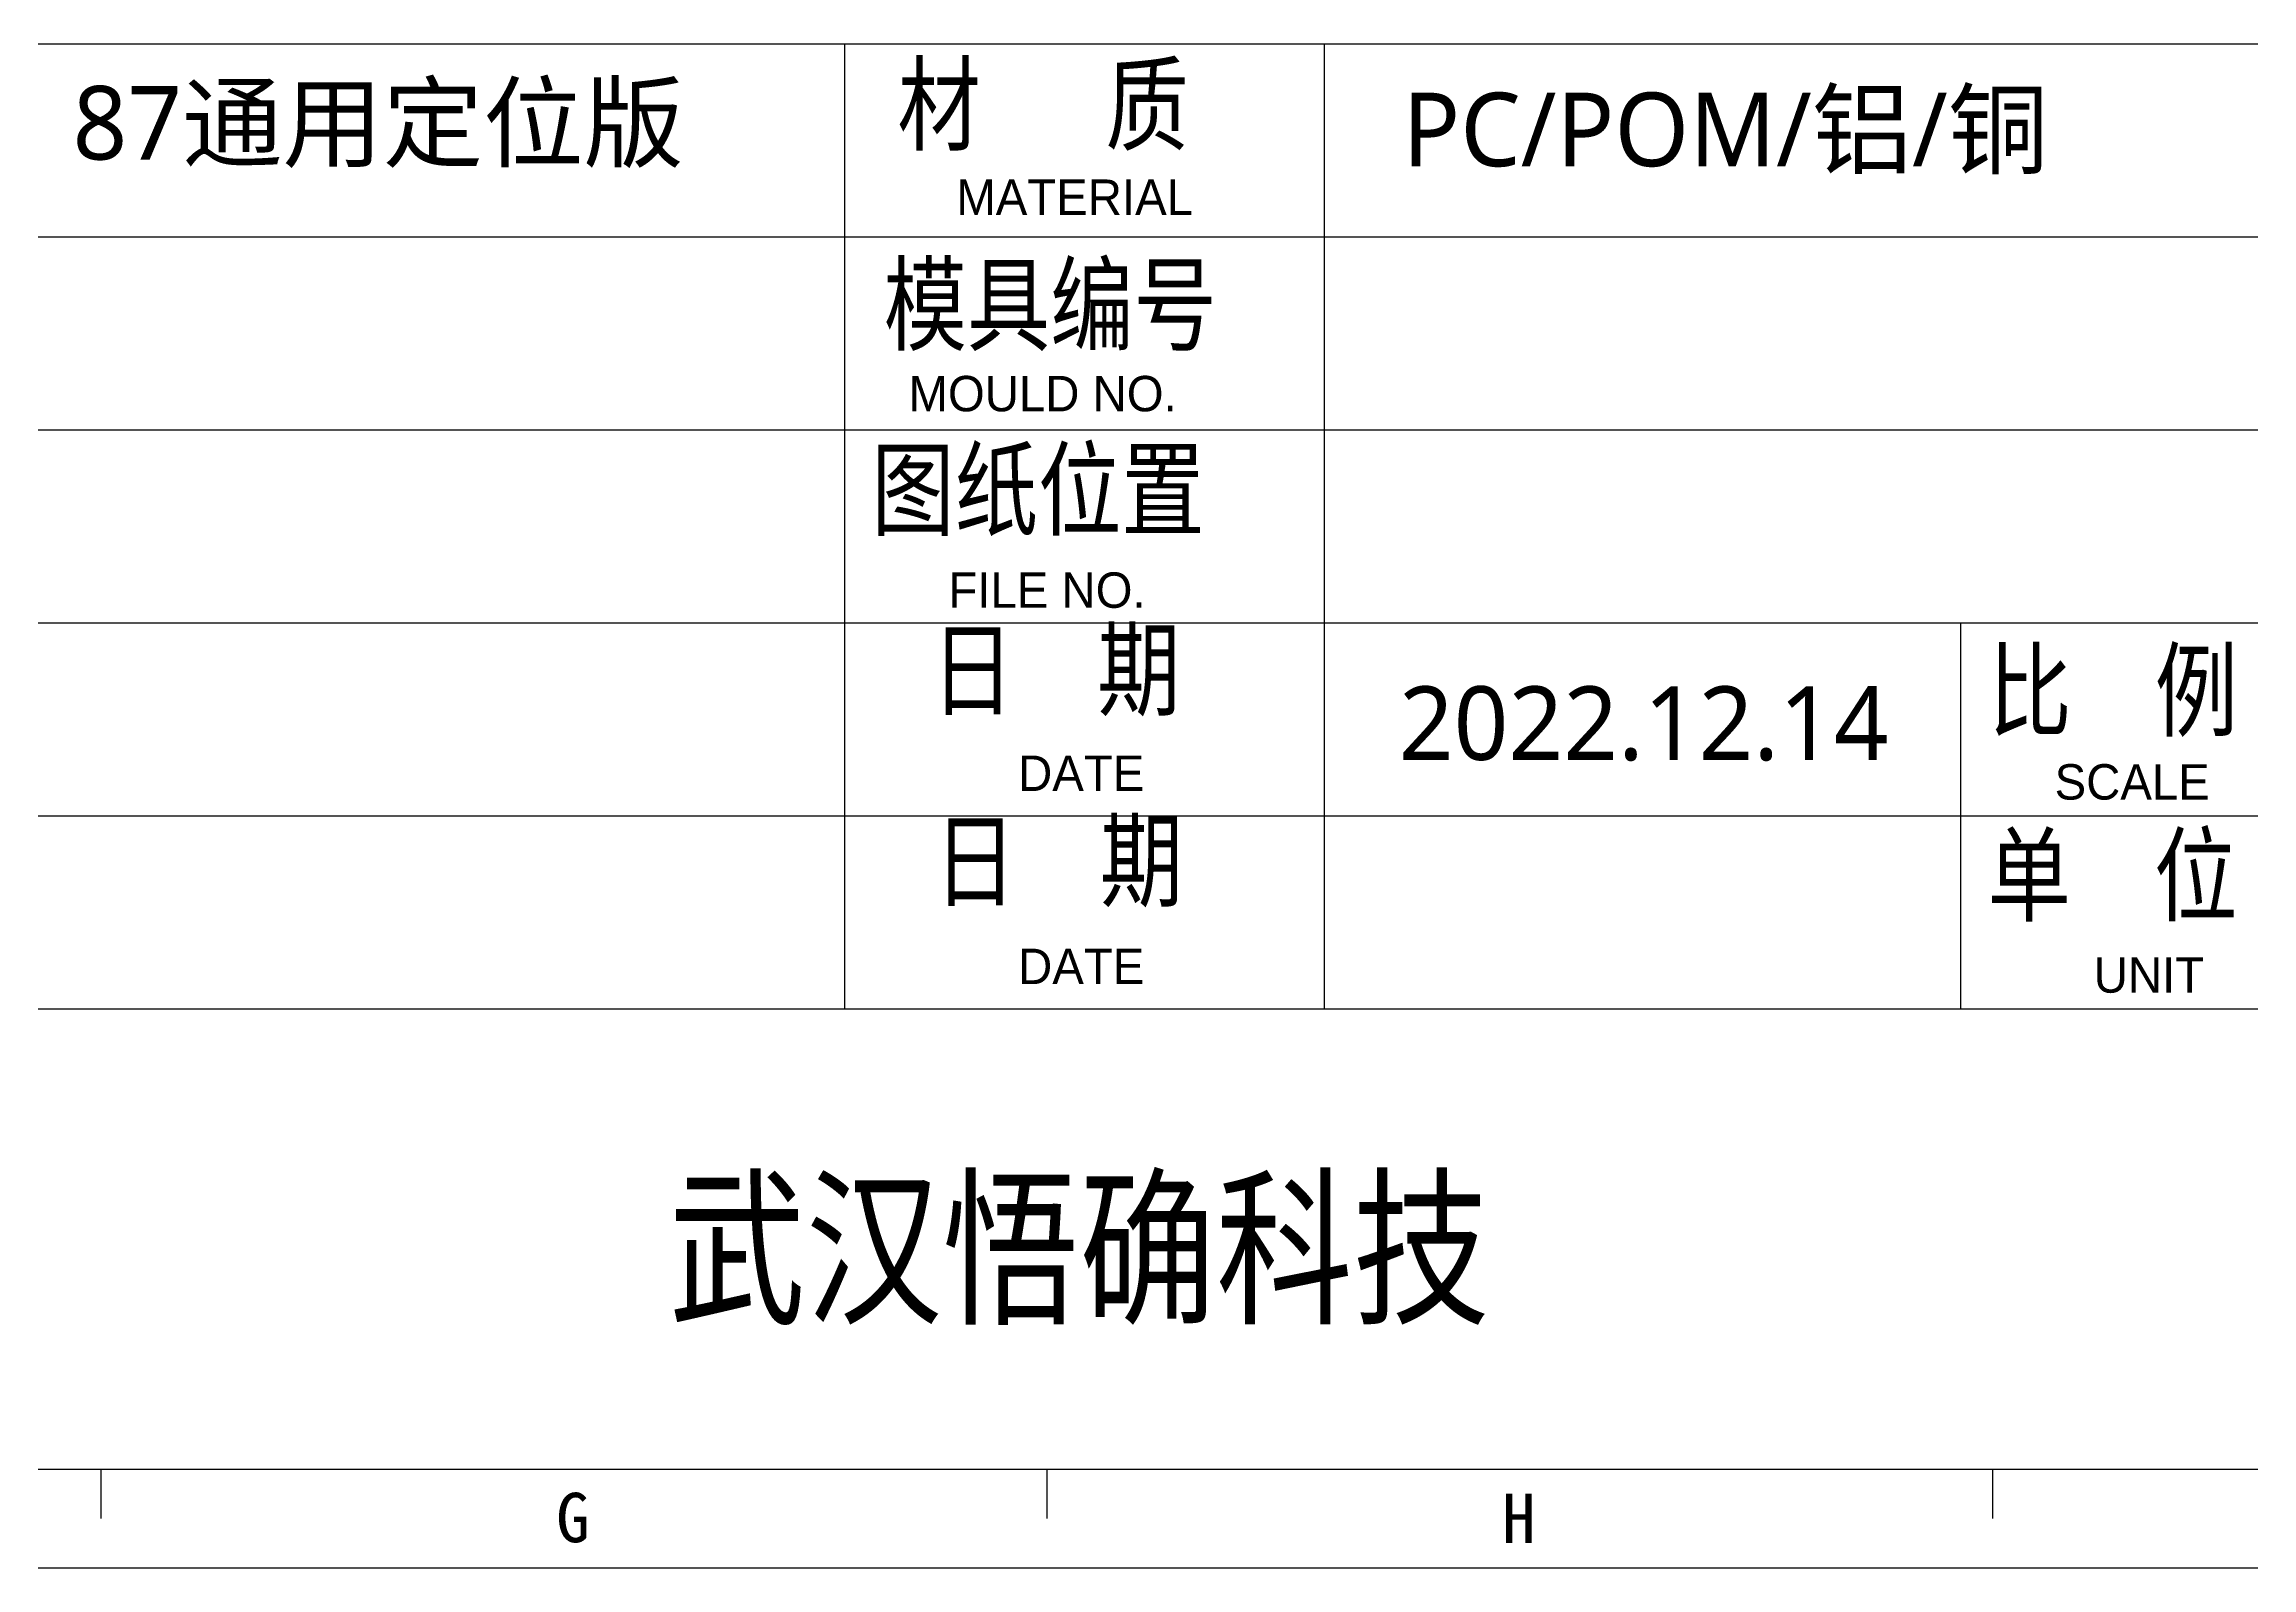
# Model space of a CAD drawing. Header units: millimetres. Extents: x -710 to -53, y 215 to 679.
# Drawn here: x -321 to -171, y 215.1 to 318.6 of the extents above; entities that cross this region are included whole.
import ezdxf

# ---------------------------------------------------------------- set-up
doc = ezdxf.new("R2010")
doc.units = ezdxf.units.MM
doc.header["$MEASUREMENT"] = 0
doc.layers.get('0').update_dxf_attribs({"lineweight": 0})
doc.layers.add('BORDER', color=7, linetype='Continuous', lineweight=0)
doc.layers.add('dim', color=7, linetype='Continuous', lineweight=0)

msp = doc.modelspace()

# ---------------------------------------------------------------- linework, layer by layer
at = {"color": 18, "lineweight": 25, "true_color": 0x000000}
for p, q in [((-59.98, 318.63), (-350.31, 318.63)), ((-266.6, 318.63), (-266.6, 253.06)), ((-234.01, 318.63), (-234.01, 253.06)), ((-59.98, 305.52), (-350.31, 305.52)), ((-59.98, 292.4), (-350.31, 292.4)), ((-59.98, 279.29), (-350.31, 279.29)), ((-190.76, 279.29), (-190.76, 253.06)), ((-147.75, 266.17), (-350.31, 266.17)), ((-147.75, 253.06), (-350.31, 253.06))]:
    msp.add_line(p, q, dxfattribs=at)
at = {"layer": 'BORDER', "color": 18, "lineweight": 25, "true_color": 0x000000}
for p, q in [((-702.92, 221.82), (-59.98, 221.82)), ((-317.16, 221.82), (-317.16, 218.46)), ((-252.86, 221.82), (-252.86, 218.46)), ((-188.57, 221.82), (-188.57, 218.46)), ((-709.64, 215.11), (-53.27, 215.11))]:
    msp.add_line(p, q, dxfattribs=at)

# ---------------------------------------------------------------- texts
at = {"char_height": 0.2, "attachment_point": 7}
for s, insert in [('\\C18;\\c0;\\FSimSun|b0|i0|c1;\\H5.188123;\\W0.800000;材   质', (-263.01, 311.39)), ('\\C18;\\c0;\\FMyriad Pro|b0|i0|c1;\\H2.405643;\\W1.000000;MATERIAL', (-259.01, 307.03)), ('\\C18;\\c0;\\FSimSun|b0|i0|c1;\\H5.188123;\\W0.800000;模具编号', (-263.95, 297.78)), ('\\C18;\\c0;\\FMyriad Pro|b0|i0|c1;\\H2.405643;\\W1.000000;MOULD NO.', (-262.26, 293.65)), ('\\C18;\\c0;\\FSimSun|b0|i0|c1;\\H5.188123;\\W0.800000;图纸位置', (-264.78, 285.2)), ('\\C18;\\c0;\\FMyriad Pro|b0|i0|c1;\\H2.405643;\\W1.000000;FILE NO.', (-259.55, 280.3)), ('\\C18;\\c0;\\FSimSun|b0|i0|c1;\\H5.188123;\\W0.800000;日  期', (-260.74, 272.95)), ('\\C18;\\c0;\\FSimSun|b0|i0|c1;\\H5.188123;\\W0.800000;比  例', (-188.86, 271.56)), ('\\C18;\\c0;\\FMyriad Pro|b0|i0|c1;\\H2.405643;\\W1.000000;DATE', (-254.81, 267.89)), ('\\C18;\\c0;\\FMyriad Pro|b0|i0|c1;\\H2.405643;\\W1.000000;SCALE', (-184.36, 267.27)), ('\\C18;\\c0;\\FSimSun|b0|i0|c1;\\H5.188123;\\W0.800000;日  期', (-260.56, 259.97)), ('\\C18;\\c0;\\FSimSun|b0|i0|c1;\\H5.188123;\\W0.800000;单  位', (-188.91, 259.02)), ('\\C18;\\c0;\\FMyriad Pro|b0|i0|c1;\\H2.405643;\\W1.000000;DATE', (-254.81, 254.77)), ('\\C18;\\c0;\\FMyriad Pro|b0|i0|c1;\\H2.405643;\\W1.000000;UNIT', (-181.7, 254.15)), ('\\C18;\\c0;\\FSimSun|b0|i0|c1;\\H8.522226;\\W0.800000;武汉悟确科技', (-278.56, 231.6))]:
    msp.add_mtext(s, dxfattribs=dict(at, insert=insert))
at = {"layer": 'BORDER', "char_height": 0.2, "attachment_point": 7}
for s, insert in [('\\C18;\\c0;\\FSimSun|b0|i0|c1;\\H3.357398;\\W1.000000;G', (-286.21, 216.79)), ('\\C18;\\c0;\\FSimSun|b0|i0|c1;\\H3.357398;\\W1.000000;H', (-221.92, 216.79))]:
    msp.add_mtext(s, dxfattribs=dict(at, insert=insert))
at = {"layer": 'dim', "char_height": 0.2, "attachment_point": 7}
for s, insert in [('\\C42;\\c39372;\\FMicrosoft YaHei|b0|i0|c1;\\H4.999999;\\W1.000000;87通用定位版', (-319.08, 310.21)), ('\\C42;\\c39372;\\FMicrosoft YaHei|b0|i0|c1;\\H4.999999;\\W1.000000;PC/POM/铝/铜', (-228.7, 309.79)), ('\\C42;\\c39372;\\FMicrosoft YaHei|b0|i0|c1;\\H4.999999;\\W1.000000;2022.12.14', (-228.93, 269.9))]:
    msp.add_mtext(s, dxfattribs=dict(at, insert=insert))

doc.saveas('drawing.dxf')
